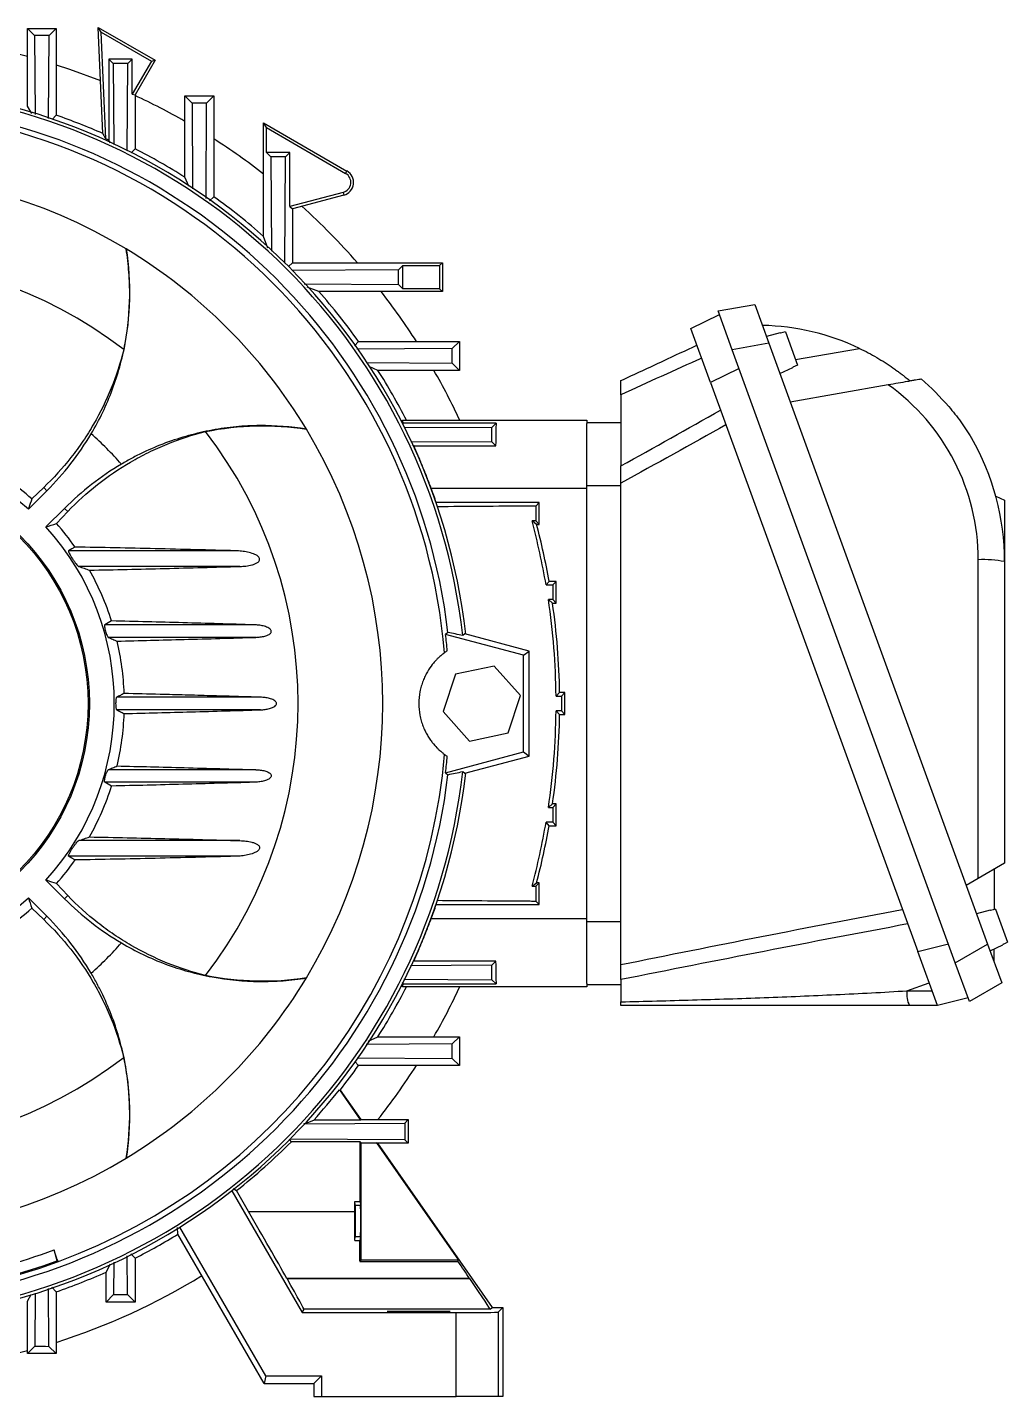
# Model space of a CAD drawing. Extents: x 49 to 1991, y 37 to 1201.
# Drawn here: x 791.4 to 978.1, y 460.3 to 721.1 of the extents above; entities that cross this region are included whole.
import ezdxf

# ---------------------------------------------------------------- set-up
doc = ezdxf.new("R2010")
doc.units = 0
doc.layers.get('0').update_dxf_attribs({"linetype": 'CONTINUOUS'})

msp = doc.modelspace()

# ---------------------------------------------------------------- linework, layer by layer
at = {"color": 7, "linetype": 'CONTINUOUS'}
for p, q in [((791.39, 706.15), (791.39, 720.94)), ((792.75, 719.58), (791.39, 720.94)), ((791.39, 720.94), (796.89, 720.94)), ((795.53, 719.59), (796.89, 720.94)), ((796.89, 720.94), (796.89, 704.39)), ((805.45, 720.19), (804.89, 721.12)), ((804.89, 721.12), (815.71, 714.87)), ((805.77, 700.9), (804.89, 721.12)), ((805.45, 720.19), (815, 714.68)), ((806.34, 699.88), (805.45, 720.19)), ((792.75, 719.58), (792.86, 704.55)), ((795.42, 703.77), (795.53, 719.59)), ((806.91, 715.1), (806.91, 699.62)), ((807.75, 714.26), (806.91, 715.1)), ((811.36, 715.1), (806.91, 715.1)), ((810.53, 714.27), (811.36, 715.1)), ((811.36, 708.39), (811.36, 715.1)), ((815, 714.68), (811.36, 708.39)), ((815.71, 714.87), (811.89, 708.25)), ((815, 714.68), (815.71, 714.87)), ((807.75, 714.26), (807.86, 698.8)), ((810.42, 697.65), (810.53, 714.27)), ((811.36, 708.39), (811.89, 708.25)), ((811.89, 708.25), (811.89, 697.99)), ((821.39, 692.57), (821.39, 708.08)), ((822.76, 706.71), (821.39, 708.08)), ((821.39, 708.08), (826.89, 708.08)), ((822.76, 706.71), (822.86, 690.39)), ((825.42, 688.56), (825.53, 706.72)), ((825.53, 706.72), (826.89, 708.08)), ((826.89, 708.08), (826.89, 688.87)), ((792.22, 704.74), (791.39, 706.15)), ((796.89, 704.39), (796.11, 703.56)), ((836.39, 681.32), (836.39, 702.94)), ((836.91, 702.03), (836.39, 702.94)), ((836.39, 702.94), (852.26, 693.77)), ((836.91, 697.31), (836.91, 702.03)), ((836.91, 702.03), (852, 693.32)), ((806.34, 699.88), (805.77, 700.9)), ((807.18, 699.09), (806.91, 699.62)), ((811.89, 697.99), (811.14, 697.25)), ((837.76, 696.46), (836.91, 697.31)), ((841.36, 697.31), (836.91, 697.31)), ((837.76, 696.46), (837.86, 678.51)), ((840.42, 676.22), (840.53, 696.48)), ((840.53, 696.48), (841.36, 697.31)), ((841.36, 686.98), (841.36, 697.31)), ((852, 693.32), (852.26, 693.77)), ((822.13, 690.91), (821.39, 692.57)), ((826.89, 688.87), (826.05, 688.1)), ((851.52, 689.7), (841.36, 686.98)), ((851.66, 689.19), (841.89, 686.58)), ((851.52, 689.7), (851.66, 689.19)), ((841.36, 686.98), (841.89, 686.58)), ((841.89, 686.58), (841.89, 676.3)), ((837.21, 679.1), (836.39, 681.32)), ((841.15, 675.56), (841.89, 676.3)), ((841.89, 676.3), (870.42, 676.3)), ((862.07, 674.94), (862.87, 675.75)), ((862.87, 675.75), (869.87, 675.75)), ((862.87, 671.35), (862.87, 675.75)), ((869.87, 675.75), (870.42, 676.3)), ((869.87, 675.75), (869.87, 671.35)), ((870.42, 676.3), (870.42, 670.8)), ((862.07, 674.94), (841.81, 674.83)), ((844.1, 672.27), (862.05, 672.17)), ((846.91, 670.8), (844.69, 671.62)), ((870.42, 670.8), (846.91, 670.8)), ((862.05, 672.17), (862.87, 671.35)), ((869.87, 671.35), (862.87, 671.35)), ((869.87, 671.35), (870.42, 670.8)), ((922.93, 667.13), (929.93, 668.37)), ((929.93, 668.37), (932.62, 660.96)), ((917.76, 663.78), (923.19, 666.43)), ((925.62, 659.73), (922.93, 667.13)), ((921.5, 653.5), (917.76, 663.78)), ((934.78, 662.94), (932.16, 662.24)), ((934.78, 662.94), (934.8, 662.89)), ((935.77, 663.15), (938.07, 656.82)), ((853.69, 660.46), (854.46, 661.3)), ((872.32, 659.94), (854.15, 659.82)), ((854.46, 661.3), (873.67, 661.3)), ((872.32, 659.94), (873.67, 661.3)), ((873.67, 661.3), (873.67, 655.8)), ((932.62, 660.96), (925.62, 659.73)), ((932.62, 660.96), (974.27, 546.53)), ((937.69, 657.85), (949.86, 659.99)), ((855.98, 657.27), (872.31, 657.16)), ((872.31, 657.16), (873.67, 655.8)), ((968.12, 542.98), (925.62, 659.73)), ((858.16, 655.8), (856.5, 656.54)), ((873.67, 655.8), (858.16, 655.8)), ((926.93, 656.15), (921.5, 653.5)), ((934.72, 655.19), (937.18, 656.34)), ((937.16, 656.4), (937.18, 656.34)), ((921.5, 653.5), (960.96, 545.1)), ((936.69, 649.79), (955.33, 653.08)), ((904.44, 651.17), (904.44, 637.61)), ((862.83, 646.3), (897.94, 646.3)), ((862.84, 645.55), (863.03, 645.74)), ((880.66, 645.74), (863.03, 645.74)), ((879.86, 644.94), (863.24, 644.83)), ((879.86, 644.94), (880.66, 645.74)), ((897.94, 646.3), (897.94, 645.69)), ((897.94, 645.85), (904.44, 645.85)), ((897.94, 633.85), (897.94, 645.69)), ((864.39, 642.27), (879.85, 642.16)), ((864.99, 641.43), (864.68, 641.59)), ((879.85, 642.16), (880.58, 641.43)), ((864.99, 641.43), (880.58, 641.43)), ((897.94, 633.85), (904.44, 633.85)), ((897.94, 550.85), (897.94, 633.85)), ((904.44, 542.63), (904.44, 634.32)), ((791.58, 629.34), (795.11, 632.87)), ((794.49, 633.49), (792.23, 631.33)), ((795.11, 632.87), (794.49, 633.49)), ((897.94, 633.3), (868.31, 633.3)), ((975.82, 631.86), (977.51, 631.07)), ((798.46, 629.52), (794.93, 625.99)), ((796.92, 626.63), (799.08, 628.9)), ((798.46, 629.52), (799.08, 628.9)), ((888.88, 630.62), (869.26, 630.62)), ((888.21, 629.96), (888.88, 630.62)), ((888.88, 626.47), (888.88, 630.62)), ((977.51, 631.07), (977.51, 619.37)), ((888.21, 627.14), (887.5, 627.14)), ((888.37, 626.47), (887.5, 627.14)), ((888.21, 627.14), (888.88, 626.47)), ((888.37, 626.47), (888.88, 626.47)), ((831, 621.44), (799.23, 621.44)), ((831.87, 618.45), (801.17, 618.45)), ((972.49, 559.02), (972.49, 619.72)), ((977.51, 619.37), (977.51, 561.92)), ((890.17, 614.95), (890.74, 615.62)), ((892.11, 615.62), (890.74, 615.62)), ((891.44, 614.96), (892.11, 615.62)), ((892.11, 611.47), (892.11, 615.62)), ((890.17, 614.95), (891.44, 614.96)), ((891.44, 612.14), (890.62, 612.14)), ((891.4, 611.47), (890.62, 612.14)), ((891.4, 611.47), (892.11, 611.47)), ((891.44, 612.14), (892.11, 611.47)), ((834.57, 607.34), (806.12, 607.34)), ((871.49, 605.9), (871.05, 605.52)), ((885.89, 601.54), (871.05, 605.52)), ((874.69, 605.63), (874.3, 605.3)), ((886.94, 602.35), (874.69, 605.63)), ((834.89, 604.95), (806.8, 604.95)), ((885.89, 601.54), (886.94, 602.35)), ((885.89, 583.15), (885.89, 601.54)), ((886.94, 582.35), (886.94, 602.35)), ((872.92, 597.93), (870.59, 590.8)), ((880.27, 599.48), (872.92, 597.93)), ((885.28, 593.9), (880.27, 599.48)), ((835.78, 593.54), (808.38, 593.54)), ((882.95, 586.76), (885.28, 593.9)), ((892.08, 593.75), (892.75, 594.42)), ((892.08, 593.75), (893.1, 593.76)), ((893.76, 594.42), (892.75, 594.42)), ((893.1, 593.76), (893.76, 594.42)), ((893.76, 590.27), (893.76, 594.42)), ((835.78, 591.15), (808.38, 591.15)), ((870.59, 590.8), (875.61, 585.21)), ((893.1, 590.94), (892.08, 590.94)), ((892.75, 590.27), (892.08, 590.94)), ((892.75, 590.27), (893.76, 590.27)), ((893.1, 590.94), (893.76, 590.27)), ((875.61, 585.21), (882.95, 586.76)), ((871.05, 579.17), (885.89, 583.15)), ((874.69, 579.06), (886.94, 582.35)), ((885.89, 583.15), (886.94, 582.35)), ((834.89, 579.74), (806.8, 579.74)), ((871.05, 579.17), (871.49, 578.79)), ((874.3, 579.39), (874.69, 579.06)), ((834.57, 577.35), (806.12, 577.35)), ((890.62, 572.55), (891.4, 573.22)), ((890.62, 572.55), (891.44, 572.56)), ((892.11, 573.22), (891.4, 573.22)), ((891.44, 572.56), (892.11, 573.22)), ((892.11, 569.07), (892.11, 573.22)), ((891.44, 569.73), (890.17, 569.74)), ((890.74, 569.07), (890.17, 569.74)), ((890.74, 569.07), (892.11, 569.07)), ((891.44, 569.73), (892.11, 569.07)), ((831.87, 566.24), (801.17, 566.24)), ((831, 563.25), (799.23, 563.25)), ((977.51, 561.92), (972.49, 559.02)), ((975.51, 560.76), (975.51, 553.16)), ((794.93, 558.71), (798.46, 555.17)), ((887.5, 557.55), (888.37, 558.22)), ((888.21, 557.55), (888.88, 558.22)), ((888.88, 558.22), (888.37, 558.22)), ((888.88, 554.07), (888.88, 558.22)), ((972.49, 559.02), (970.21, 557.7)), ((799.08, 555.79), (796.92, 558.06)), ((798.46, 555.17), (799.08, 555.79)), ((887.5, 557.55), (888.21, 557.55)), ((795.11, 551.82), (791.58, 555.36)), ((792.23, 553.36), (794.49, 551.2)), ((869.26, 554.07), (888.88, 554.07)), ((888.21, 554.73), (888.88, 554.07)), ((974.79, 553), (972.17, 552.3)), ((974.79, 553), (974.81, 552.94)), ((975.78, 553.2), (978.08, 546.88)), ((795.11, 551.82), (794.49, 551.2)), ((868.31, 551.4), (897.94, 551.4)), ((897.94, 550.85), (904.44, 550.85)), ((897.94, 539), (897.94, 550.85)), ((960.96, 545.1), (966.81, 546.56)), ((964.7, 534.82), (960.96, 545.1)), ((968.12, 542.98), (974.27, 546.53)), ((974.27, 546.53), (976.97, 539.13)), ((974.74, 545.25), (977.2, 546.4)), ((975.51, 543.14), (975.51, 545.61)), ((977.17, 546.45), (977.2, 546.4)), ((879.85, 542.53), (864.38, 542.42)), ((880.58, 543.26), (864.99, 543.26)), ((879.85, 542.53), (880.58, 543.26)), ((970.81, 535.57), (968.12, 542.98)), ((863.08, 539.87), (879.86, 539.75)), ((863.03, 538.95), (862.76, 539.23)), ((897.94, 538.4), (862.83, 538.4)), ((863.03, 538.95), (880.66, 538.95)), ((879.86, 539.75), (880.66, 538.95)), ((897.94, 539), (897.94, 538.4)), ((897.94, 538.85), (904.44, 538.85)), ((904.44, 539.77), (904.44, 535.53)), ((958.91, 537.64), (963.12, 539.17)), ((958.91, 537.64), (963.67, 537.64)), ((976.97, 539.13), (970.81, 535.57)), ((959.4, 534.82), (904.44, 534.82)), ((964.7, 534.82), (959.4, 534.82)), ((970.56, 536.28), (964.7, 534.82)), ((872.31, 527.53), (855.89, 527.42)), ((856.31, 528.07), (858.16, 528.9)), ((858.16, 528.9), (873.67, 528.9)), ((872.31, 527.53), (873.67, 528.9)), ((873.67, 528.9), (873.67, 523.4)), ((854.22, 524.87), (872.32, 524.75)), ((872.32, 524.75), (873.67, 523.4)), ((854.46, 523.4), (853.76, 524.16)), ((873.67, 523.4), (854.46, 523.4)), ((850.81, 518.77), (850.96, 518.74)), ((850.81, 518.77), (854.85, 512.99)), ((850.96, 518.74), (854.91, 513.1)), ((844.21, 512.3), (863.27, 512.44)), ((854.85, 512.99), (845.92, 512.99)), ((854.85, 512.99), (854.91, 513.1)), ((854.91, 513.1), (863.93, 513.1)), ((863.27, 512.44), (863.93, 513.1)), ((863.27, 512.44), (863.27, 509.25)), ((863.93, 513.1), (863.93, 508.6)), ((863.27, 509.25), (841.43, 509.41)), ((854.74, 508.9), (841.68, 508.9)), ((854.74, 508.9), (854.94, 508.7)), ((854.74, 497.51), (854.74, 508.9)), ((854.94, 508.7), (857.86, 508.7)), ((854.94, 486.35), (854.94, 508.7)), ((858.06, 508.6), (857.86, 508.7)), ((857.86, 508.7), (873.51, 486.35)), ((863.93, 508.6), (858.06, 508.6)), ((858.06, 508.6), (879.94, 477.35)), ((863.27, 509.25), (863.93, 508.6)), ((830.33, 499.56), (843.72, 476.36)), ((830.58, 499.98), (831.22, 499.58)), ((833.52, 495.6), (831.22, 499.58)), ((833.52, 495.6), (853.74, 495.6)), ((853.74, 495.6), (853.74, 497.51)), ((853.84, 496.84), (853.74, 497.51)), ((853.74, 497.51), (854.74, 497.51)), ((853.84, 496.84), (854.84, 496.84)), ((854.74, 497.51), (854.84, 496.84)), ((820.07, 491.3), (819.98, 492.55)), ((836.49, 462.85), (820.07, 491.3)), ((836.78, 464.32), (820.43, 492.63)), ((853.73, 490.1), (853.84, 490.86)), ((853.84, 490.86), (854.84, 490.86)), ((854.84, 490.86), (854.73, 490.1)), ((797.03, 486.2), (796.48, 488.28)), ((853.73, 490.1), (854.73, 490.1)), ((797.03, 486.2), (797.28, 486.07)), ((806.39, 484.07), (807.21, 485.65)), ((807.86, 485.97), (807.82, 479.78)), ((810.47, 479.77), (810.42, 487.19)), ((811.08, 487.51), (811.89, 486.7)), ((811.89, 486.7), (811.89, 478.35)), ((854.71, 486.11), (854.94, 486.35)), ((854.71, 486.11), (873.39, 486.11)), ((873.51, 486.35), (854.94, 486.35)), ((873.39, 486.11), (873.51, 486.35)), ((806.39, 478.35), (806.39, 484.07)), ((840.84, 482.83), (840.81, 482.87)), ((875.62, 482.87), (840.81, 482.87)), ((840.84, 482.83), (875.64, 482.83)), ((875.62, 482.87), (875.64, 482.83)), ((792.86, 480.07), (792.79, 469.93)), ((795.5, 469.92), (795.42, 480.96)), ((796.06, 481.19), (796.89, 480.3)), ((796.89, 480.3), (796.89, 468.53)), ((791.39, 478.54), (792.14, 479.81)), ((791.39, 468.53), (791.39, 478.54)), ((807.82, 479.78), (806.39, 478.35)), ((811.89, 478.35), (806.39, 478.35)), ((810.47, 479.77), (811.89, 478.35)), ((879.52, 476.98), (879.94, 477.35)), ((879.94, 477.35), (881.94, 477.35)), ((881.03, 476.43), (881.94, 477.35)), ((881.94, 477.35), (881.94, 460.35)), ((843.72, 476.36), (844.08, 476.98)), ((843.72, 476.36), (873.03, 476.36)), ((879.52, 476.98), (844.08, 476.98)), ((873.03, 460.35), (873.03, 476.36)), ((881.03, 476.43), (881.03, 460.35)), ((792.79, 469.93), (791.39, 468.53)), ((795.5, 469.92), (796.89, 468.53)), ((796.89, 468.53), (791.39, 468.53)), ((836.78, 464.32), (836.49, 462.85)), ((836.78, 464.32), (847.41, 464.32)), ((847.41, 464.32), (845.94, 462.85)), ((847.41, 464.32), (847.41, 460.35)), ((836.49, 462.85), (845.94, 462.85)), ((845.94, 462.85), (845.94, 460.35)), ((845.94, 460.35), (847.41, 460.35)), ((847.41, 460.35), (873.03, 460.35)), ((881.03, 460.35), (873.03, 460.35)), ((881.94, 460.35), (881.03, 460.35))]:
    msp.add_line(p, q, dxfattribs=at)
at = {"color": 7, "linetype": 'CONTINUOUS', "flags": 128}
for points in [[(781.89, 717.83), (786.28, 716.91), (791.39, 715.64)], [(796.89, 714.01), (799.42, 713.17), (805.33, 710.98)], [(935.77, 663.15), (935.29, 663.02), (934.8, 662.89)], [(938.07, 656.82), (937.62, 656.61), (937.16, 656.4)], [(800.45, 622.14), (799.84, 621.79), (799.23, 621.44)], [(807.42, 608.07), (807.09, 607.88), (806.77, 607.7), (806.12, 607.34)], [(807.42, 576.63), (807.09, 576.81), (806.77, 576.99), (806.12, 577.35)], [(800.45, 562.55), (799.84, 562.9), (799.23, 563.25)], [(975.78, 553.2), (975.31, 553.07), (974.81, 552.94)], [(978.08, 546.88), (977.64, 546.67), (977.17, 546.45)], [(841.68, 508.9), (841.36, 509.25), (841.22, 509.41)], [(791.39, 469.05), (786.28, 467.78), (781.89, 466.86)]]:
    msp.add_lwpolyline(points, dxfattribs=at)
at = {"color": 7, "linetype": 'CONTINUOUS'}
for radius in [45.26, 45]:
    msp.add_circle((757.94, 592.35), radius, dxfattribs=at)
for centre, radius, start, end in [((757.94, 592.35), 117.08, 6.3514, 83.6486), ((757.94, 592.35), 117.68, 6.4559, 83.5441), ((757.94, 592.35), 127.75, 60.2199, 65.0195), ((757.94, 592.35), 113.32, 4.9002, 85.0998), ((757.94, 592.35), 114.36, 6.8084, 83.1916), ((757.94, 592.35), 118.62, 66.2188, 70.8309), ((757.94, 592.35), 117.92, 65.4616, 65.7667), ((757.94, 592.35), 127.75, 52.1142, 57.335), ((757.94, 592.35), 118.62, 57.663, 62.9472), ((851.01, 691.61), 2.5, 285, 60), ((757.94, 592.35), 101.13, 58.8855, 121.1145), ((851.01, 691.61), 1.98, 285, 60), ((757.94, 592.35), 118.62, 48.597, 54.4605), ((757.94, 592.35), 127.75, 41.0823, 47.8473), ((757.94, 592.35), 101.13, 31.1145, 58.8855), ((757.94, 592.35), 85, 52.456, 127.544), ((757.94, 592.35), 118.62, 35.5395, 41.403), ((757.94, 592.35), 127.75, 32.665, 37.8858), ((930.51, 619.37), 45, 64.5312, 88.8802), ((757.94, 592.35), 118.62, 27.0528, 32.337), ((757.94, 592.35), 127.75, 24.9805, 29.7801), ((931.49, 619.72), 41, 0, 54.4461), ((757.94, 592.35), 85, 322.456, 37.544), ((757.94, 592.35), 101.13, 328.8855, 31.1145), ((757.94, 592.35), 50, 47.7154, 132.2846), ((756.13, 671.86), 55.13, 315, 329.3006), ((757.94, 592.35), 68.68, 41.5968, 48.4032), ((930.51, 619.37), 47, 0, 30.0781), ((837.45, 590.54), 55.13, 120.6994, 135), ((757.94, 592.35), 51.92, 48.6658, 54.9775), ((757.94, 592.35), 117.72, 18.9739, 20.3561), ((757.94, 592.35), 50, 317.7154, 42.2846), ((757.94, 592.35), 51.92, 35.0225, 41.3342), ((757.94, 592.35), 134.15, 9.6999, 15.0334), ((757.94, 592.35), 134.83, 9.9411, 14.6609), ((973.6, 599.9), 19.86, 78.6582, 93.2226), ((757.94, 592.35), 51.92, 17.6242, 29.2947), ((757.94, 592.35), 134.15, 0.5992, 8.4861), ((757.94, 592.35), 134.83, 0.8822, 8.1545), ((757.94, 592.35), 113.87, 5.059, 6.6429), ((757.94, 592.35), 51.92, 2.1156, 13.2308), ((757.94, 592.35), 51.92, 346.7692, 357.8844), ((757.94, 592.35), 134.15, 351.5139, 359.4008), ((757.94, 592.35), 134.83, 351.8455, 359.1178), ((757.94, 592.35), 113.32, 290.3164, 355.0998), ((757.94, 592.35), 113.87, 353.3571, 354.941), ((757.94, 592.35), 117.08, 276.3514, 353.6486), ((757.94, 592.35), 117.68, 276.4559, 353.5441), ((757.94, 592.35), 114.36, 276.8084, 353.1916), ((757.94, 592.35), 51.92, 330.7053, 342.3758), ((757.94, 592.35), 134.15, 344.9666, 350.3001), ((757.94, 592.35), 134.83, 345.3391, 350.0589), ((757.94, 592.35), 51.92, 318.6658, 324.9775), ((757.94, 592.35), 50, 227.7154, 312.2846), ((757.94, 592.35), 51.92, 305.0225, 311.3342), ((837.45, 594.15), 55.13, 225, 239.3006), ((757.94, 592.35), 117.72, 339.6439, 341.0261), ((756.13, 512.84), 55.13, 30.6994, 45), ((757.94, 592.35), 68.68, 311.5968, 318.4032), ((757.94, 592.35), 101.13, 301.1145, 328.8855), ((757.94, 592.35), 118.62, 327.663, 332.9472), ((757.94, 592.35), 127.75, 330.2199, 335.0195), ((963.51, 536.99), 4.65, 171.8936, 207.7897), ((757.94, 592.35), 85, 232.456, 307.544), ((757.94, 592.35), 118.62, 321.6437, 324.4605), ((757.94, 592.35), 127.75, 321.6581, 327.335), ((757.94, 592.35), 118.48, 317.9509, 321.611), ((757.94, 592.35), 118.22, 308.3077, 315.0991), ((757.94, 592.35), 101.13, 238.8855, 301.1145), ((757.94, 592.35), 118.62, 297.0528, 301.5855), ((757.94, 592.35), 110.97, 279.6791, 290.3209), ((757.94, 592.35), 113.32, 279.6836, 290.3164), ((757.94, 592.35), 113.11, 279.7802, 290.2198), ((757.94, 592.35), 118.62, 289.1691, 294.1072), ((757.94, 592.35), 127.75, 287.7517, 301.4722)]:
    msp.add_arc(centre, radius, start, end, dxfattribs=at)
for centre, major_axis, ratio, start_param, end_param in [((880.71, 633.3), (0, 13), 0.013091, 0.292751, 0.89451), ((880.71, 551.4), (0, 13), 0.013091, 2.247083, 2.848841), ((833.34, 495.6), (-10.39, 18), 0.007558, 3.922627, 4.708025), ((853.51, 495.6), (0, 18), 0.013091, 4.401983, 4.712389), ((853.84, 493.85), (0, 3), 0.013091, 3.228859, 6.195919), ((854.84, 493.85), (0, 3), 0.013091, 3.228859, 6.195919), ((854.51, 495.6), (0, 18), 0.013091, 4.157265, 4.401983), ((866.5, 495.6), (-12.61, 18), 0.010723, 3.919482, 4.149756), ((832.53, 496.98), (-11.55, 20), 0.007558, 3.145956, 3.922627), ((865.51, 496.98), (-14.01, 20), 0.010723, 3.14281, 3.919482), ((873.03, 476.43), (8, 0), 0.008727, 4.712389, 6.274459)]:
    msp.add_ellipse(centre, major_axis=major_axis, ratio=ratio, start_param=start_param, end_param=end_param, dxfattribs=at)
msp.add_ellipse((865.94, 476.57), major_axis=(6, 0), ratio=0.008727, dxfattribs=at)
for points in [[(795.53, 719.59), (794.61, 719.58), (793.68, 719.58), (792.75, 719.58)], [(810.53, 714.27), (809.61, 714.26), (808.68, 714.26), (807.75, 714.26)], [(825.53, 706.72), (824.61, 706.72), (823.68, 706.72), (822.76, 706.71)], [(840.53, 696.48), (839.61, 696.47), (838.68, 696.47), (837.76, 696.46)], [(862.05, 672.17), (862.06, 673.09), (862.06, 674.02), (862.07, 674.94)], [(872.31, 657.16), (872.31, 658.09), (872.31, 659.02), (872.32, 659.94)], [(919.82, 658.13), (914.69, 655.82), (909.56, 653.5), (904.44, 651.17)], [(904.44, 637.61), (910.78, 641.13), (917.1, 644.67), (923.42, 648.24)], [(863.03, 645.74), (862.87, 646.11), (862.8, 646.3), (862.83, 646.3)], [(879.85, 642.16), (879.85, 643.09), (879.85, 644.01), (879.86, 644.94)], [(924.44, 645.45), (917.78, 641.71), (911.12, 638), (904.44, 634.32)], [(888.21, 629.96), (888.21, 629.02), (888.21, 628.08), (888.21, 627.14)], [(794.93, 625.99), (795.59, 626.2), (796.26, 626.42), (796.92, 626.63)], [(891.44, 614.96), (891.44, 614.02), (891.44, 613.08), (891.44, 612.14)], [(874.3, 605.3), (873.36, 605.5), (872.43, 605.7), (871.49, 605.9)], [(871.37, 602.39), (871.19, 602.27), (871.02, 602.15), (870.85, 602.03)], [(893.1, 593.76), (893.1, 592.82), (893.1, 591.88), (893.1, 590.94)], [(870.85, 582.67), (871.02, 582.54), (871.19, 582.42), (871.37, 582.31)], [(871.49, 578.79), (872.43, 578.99), (873.36, 579.19), (874.3, 579.39)], [(891.44, 572.56), (891.44, 571.61), (891.44, 570.67), (891.44, 569.73)], [(888.21, 557.55), (888.21, 556.61), (888.21, 555.67), (888.21, 554.73)], [(791.58, 555.36), (791.8, 554.69), (792.01, 554.03), (792.23, 553.36)], [(879.86, 539.75), (879.85, 540.68), (879.85, 541.6), (879.85, 542.53)], [(862.83, 538.4), (862.8, 538.4), (862.87, 538.58), (863.03, 538.95)], [(872.32, 524.75), (872.31, 525.68), (872.31, 526.6), (872.31, 527.53)], [(844.04, 512.3), (844.67, 512.53), (845.3, 512.76), (845.92, 512.99)], [(807.82, 479.78), (808.7, 479.77), (809.58, 479.77), (810.47, 479.77)], [(792.79, 469.93), (793.69, 469.93), (794.59, 469.93), (795.5, 469.92)]]:
    msp.add_open_spline(points, degree=3, dxfattribs=at)
for points, knots in [([(803.54, 643.71), (805.14, 646.41), (806.47, 649.2), (808.09, 653.54), (808.57, 655), (809.18, 657.24), (809.37, 657.99), (809.72, 659.49), (809.87, 660.24), (810.56, 663.99), (810.84, 666.99), (810.88, 670.75), (810.87, 671.5), (810.82, 673), (810.78, 673.75), (810.61, 675.99), (810.44, 677.46), (810.2, 678.93)], [0, 0, 0, 0, 0.25, 0.25, 0.375, 0.375, 0.4375, 0.4375, 0.5, 0.5, 0.75, 0.75, 0.8125, 0.8125, 0.875, 0.875, 1, 1, 1, 1]), ([(810.2, 678.93), (810.69, 675.73), (810.9, 672.53), (810.74, 666.13), (810.39, 662.93), (809.73, 659.74)], [0, 0, 0, 0, 0.5, 0.5, 1, 1, 1, 1]), ([(904.44, 653.85), (907.13, 655.11), (909.83, 656.36), (912.52, 657.62), (914.66, 658.61), (916.79, 659.61), (918.92, 660.6)], [0, 0, 0, 0, 0.00904084, 0.00904084, 0.00904084, 0.01619402, 0.01619402, 0.01619402, 0.01619402]), ([(949.86, 659.99), (950.99, 659.45), (952.09, 658.87), (953.7, 657.94), (954.23, 657.61), (955.27, 656.95), (955.76, 656.61), (956.47, 656.12), (956.7, 655.96), (957.14, 655.64), (957.35, 655.48), (957.74, 655.19), (957.93, 655.05), (958.28, 654.78), (958.44, 654.65), (958.87, 654.3), (959.09, 654.12), (959.32, 653.93), (959.38, 653.89), (959.45, 653.82), (959.47, 653.81), (959.47, 653.81)], [0, 0, 0, 0, 0.25, 0.25, 0.375, 0.375, 0.5, 0.5, 0.5625, 0.5625, 0.625, 0.625, 0.6875, 0.6875, 0.75, 0.75, 0.875, 0.875, 0.9375, 0.9375, 1, 1, 1, 1]), ([(809.73, 659.74), (809.11, 657.22), (808.31, 654.78), (806.4, 650.06), (805.28, 647.78), (803.36, 644.47), (802.69, 643.39), (801.25, 641.26), (800.48, 640.22), (798.09, 637.18), (796.36, 635.27), (794.49, 633.49)], [0, 0, 0, 0, 0.25, 0.25, 0.5, 0.5, 0.625, 0.625, 0.75, 0.75, 1, 1, 1, 1]), ([(904.44, 651.17), (904.44, 651.52), (904.44, 651.86), (904.44, 652.51), (904.44, 652.8), (904.44, 653.31), (904.44, 653.51), (904.44, 653.71), (904.44, 653.76), (904.44, 653.83), (904.44, 653.85), (904.44, 653.85)], [0, 0, 0, 0, 0.25, 0.25, 0.5, 0.5, 0.75, 0.75, 0.875, 0.875, 1, 1, 1, 1]), ([(955.33, 653.08), (955.99, 653.19), (956.63, 653.31), (957.87, 653.53), (958.47, 653.63), (959.31, 653.78), (959.58, 653.83), (960.08, 653.92), (960.33, 653.96), (960.77, 654.04), (960.97, 654.07), (961.33, 654.14), (961.49, 654.16), (961.62, 654.19)], [0, 0, 0, 0, 0.25, 0.25, 0.5, 0.5, 0.625, 0.625, 0.75, 0.75, 0.875, 0.875, 1, 1, 1, 1]), ([(961.62, 654.19), (963.51, 652.53), (965.26, 650.77), (967.68, 647.96), (968.45, 647), (969.53, 645.51), (969.88, 645), (970.55, 643.97), (970.87, 643.45), (971.18, 642.92)], [0, 0, 0, 0, 0.5, 0.5, 0.75, 0.75, 0.875, 0.875, 1, 1, 1, 1]), ([(799.08, 628.9), (800.86, 630.76), (802.75, 632.48), (806.74, 635.63), (808.85, 637.06), (811.61, 638.67), (812.17, 638.99), (813.31, 639.6), (813.88, 639.89), (815.62, 640.74), (816.8, 641.27), (820.37, 642.72), (822.82, 643.52), (825.33, 644.14)], [0, 0, 0, 0, 0.25, 0.25, 0.5, 0.5, 0.5625, 0.5625, 0.625, 0.625, 0.75, 0.75, 1, 1, 1, 1]), ([(844.52, 644.61), (841.58, 645.08), (838.62, 645.31), (834.14, 645.27), (832.63, 645.19), (830.37, 644.98), (829.61, 644.89), (828.1, 644.68), (827.34, 644.55), (823.56, 643.86), (820.61, 643.05), (816.28, 641.43), (814.85, 640.83), (812.74, 639.82), (812.04, 639.47), (810.65, 638.73), (809.97, 638.34), (809.3, 637.94)], [0, 0, 0, 0, 0.25, 0.25, 0.375, 0.375, 0.4375, 0.4375, 0.5, 0.5, 0.75, 0.75, 0.875, 0.875, 0.9375, 0.9375, 1, 1, 1, 1]), ([(825.33, 644.14), (828.53, 644.79), (831.72, 645.15), (838.12, 645.3), (841.32, 645.1), (844.52, 644.61)], [0, 0, 0, 0, 0.5, 0.5, 1, 1, 1, 1]), ([(868.31, 633.3), (868.03, 634.04), (867.76, 634.77), (867.2, 636.2), (866.91, 636.9), (866.49, 637.94), (866.35, 638.28), (866.07, 638.95), (865.93, 639.28), (865.52, 640.24), (865.25, 640.85), (864.99, 641.43)], [0, 0, 0, 0, 0.25, 0.25, 0.5, 0.5, 0.625, 0.625, 0.75, 0.75, 1, 1, 1, 1]), ([(904.44, 634.32), (904.44, 634.68), (904.44, 635.03), (904.44, 635.55), (904.44, 635.72), (904.44, 636.05), (904.44, 636.2), (904.44, 636.5), (904.44, 636.65), (904.44, 636.91), (904.44, 637.03), (904.44, 637.25), (904.44, 637.34), (904.44, 637.5), (904.44, 637.56), (904.44, 637.61)], [0, 0, 0, 0, 0.25, 0.25, 0.375, 0.375, 0.5, 0.5, 0.625, 0.625, 0.75, 0.75, 0.875, 0.875, 1, 1, 1, 1]), ([(792.23, 631.33), (792.04, 630.76), (791.86, 630.19), (791.67, 629.61), (791.64, 629.52), (791.61, 629.43), (791.58, 629.34)], [0.0000002, 0.0000002, 0.0000002, 0.0000002, 0.00953748, 0.00953748, 0.00953748, 0.01106502, 0.01106502, 0.01106502, 0.01106502]), ([(888.21, 629.96), (888.05, 629.96), (887.49, 629.96), (881.22, 629.91), (875.09, 629.87), (869.37, 629.82)], [0, 0, 0, 0, 0.026298, 0.089209, 1, 1, 1, 1]), ([(799.23, 621.44), (799.21, 621.43), (799.2, 621.41), (799.2, 621.35), (799.21, 621.31), (799.24, 621.22), (799.26, 621.16), (799.32, 621.03), (799.35, 620.96), (799.54, 620.59), (799.76, 620.23), (800.1, 619.71), (800.22, 619.54), (800.45, 619.23), (800.56, 619.08), (800.77, 618.81), (800.87, 618.7), (801, 618.57), (801.04, 618.53), (801.11, 618.48), (801.15, 618.46), (801.17, 618.45)], [0, 0, 0, 0, 0.0625, 0.0625, 0.125, 0.125, 0.1875, 0.1875, 0.25, 0.25, 0.5, 0.5, 0.625, 0.625, 0.75, 0.75, 0.875, 0.875, 0.9375, 0.9375, 1, 1, 1, 1]), ([(831, 621.44), (825.93, 621.58), (820.84, 621.71), (810.66, 621.95), (805.57, 622.05), (800.45, 622.14)], [0, 0, 0, 0, 0.5, 0.5, 1, 1, 1, 1]), ([(831.87, 618.45), (832.26, 618.46), (832.64, 618.49), (833.4, 618.59), (833.78, 618.65), (834.34, 618.8), (834.52, 618.86), (834.88, 619.01), (835.06, 619.09), (835.3, 619.26), (835.37, 619.32), (835.51, 619.47), (835.57, 619.55), (835.63, 619.74), (835.63, 619.85), (835.58, 620.05), (835.53, 620.14), (835.4, 620.29), (835.33, 620.36), (835.17, 620.49), (835.09, 620.54), (834.83, 620.69), (834.65, 620.77), (834.1, 620.99), (833.72, 621.09), (832.95, 621.26), (832.56, 621.32), (831.79, 621.4), (831.4, 621.43), (831, 621.44)], [0, 0, 0, 0, 0.125, 0.125, 0.25, 0.25, 0.3125, 0.3125, 0.375, 0.375, 0.40625, 0.40625, 0.4375, 0.4375, 0.46875, 0.46875, 0.5, 0.5, 0.53125, 0.53125, 0.5625, 0.5625, 0.625, 0.625, 0.75, 0.75, 0.875, 0.875, 1, 1, 1, 1]), ([(801.17, 618.45), (801.52, 618.34), (801.86, 618.22), (802.2, 618.1), (802.54, 617.98), (802.88, 617.87), (803.21, 617.75)], [0, 0, 0, 0, 0.004148633, 0.004148633, 0.004148633, 0.008297319, 0.008297319, 0.008297319, 0.008297319]), ([(803.21, 617.75), (808, 617.84), (812.78, 617.95), (822.34, 618.19), (827.11, 618.32), (831.87, 618.45)], [0, 0, 0, 0, 0.5, 0.5, 1, 1, 1, 1]), ([(834.57, 607.34), (830.05, 607.48), (825.53, 607.61), (816.48, 607.85), (811.95, 607.96), (807.42, 608.07)], [0, 0, 0, 0, 0.5, 0.5, 1, 1, 1, 1]), ([(806.12, 607.34), (806.09, 607.33), (806.08, 607.29), (806.07, 607.15), (806.08, 607.05), (806.11, 606.83), (806.13, 606.69), (806.2, 606.41), (806.24, 606.27), (806.32, 605.97), (806.37, 605.83), (806.46, 605.56), (806.51, 605.44), (806.65, 605.12), (806.73, 604.98), (806.8, 604.95)], [0, 0, 0, 0, 0.125, 0.125, 0.25, 0.25, 0.375, 0.375, 0.5, 0.5, 0.625, 0.625, 0.75, 0.75, 1, 1, 1, 1]), ([(834.89, 604.95), (835.18, 604.96), (835.47, 604.98), (836.04, 605.06), (836.33, 605.11), (836.74, 605.22), (836.88, 605.27), (837.15, 605.37), (837.29, 605.43), (837.48, 605.55), (837.54, 605.59), (837.65, 605.69), (837.7, 605.74), (837.79, 605.86), (837.82, 605.93), (837.85, 606.08), (837.85, 606.16), (837.8, 606.31), (837.76, 606.38), (837.66, 606.49), (837.6, 606.55), (837.43, 606.69), (837.29, 606.76), (836.89, 606.96), (836.61, 607.05), (836.04, 607.19), (835.74, 607.24), (835.16, 607.31), (834.86, 607.33), (834.57, 607.34)], [0, 0, 0, 0, 0.125, 0.125, 0.25, 0.25, 0.3125, 0.3125, 0.375, 0.375, 0.40625, 0.40625, 0.4375, 0.4375, 0.46875, 0.46875, 0.5, 0.5, 0.53125, 0.53125, 0.5625, 0.5625, 0.625, 0.625, 0.75, 0.75, 0.875, 0.875, 1, 1, 1, 1]), ([(806.8, 604.95), (807.08, 604.83), (807.36, 604.71), (807.64, 604.59), (807.78, 604.53), (807.92, 604.47), (808.06, 604.41), (808.2, 604.35), (808.34, 604.29), (808.48, 604.23)], [0, 0, 0, 0, 0.004234963, 0.004234963, 0.004234963, 0.006352448, 0.006352448, 0.006352448, 0.008469934, 0.008469934, 0.008469934, 0.008469934]), ([(808.48, 604.23), (810.6, 604.28), (812.73, 604.33), (814.86, 604.39), (816.99, 604.44), (819.11, 604.5), (821.24, 604.56), (823.52, 604.62), (825.79, 604.68), (828.07, 604.75), (830.34, 604.81), (832.62, 604.88), (834.89, 604.95)], [0, 0, 0, 0, 0.00660195, 0.00660195, 0.00660195, 0.01320391, 0.01320391, 0.01320391, 0.02026936, 0.02026936, 0.02026936, 0.02733484, 0.02733484, 0.02733484, 0.02733484]), ([(870.85, 602.03), (870.81, 602), (870.73, 601.94), (870.48, 601.75), (870.32, 601.62), (870.01, 601.35), (869.89, 601.25), (869.66, 601.03), (869.53, 600.91), (869.26, 600.64), (869.12, 600.49), (868.82, 600.16), (868.67, 599.97), (868.2, 599.38), (867.89, 598.93), (867.43, 598.15), (867.28, 597.87), (867, 597.28), (866.86, 596.98), (866.62, 596.34), (866.51, 596.01), (866.31, 595.32), (866.22, 594.96), (866.01, 593.88), (865.94, 593.13), (865.94, 591.61), (866.01, 590.86), (866.21, 589.77), (866.3, 589.41), (866.49, 588.72), (866.6, 588.39), (866.85, 587.75), (866.98, 587.44), (867.27, 586.85), (867.42, 586.57), (867.72, 586.05), (867.88, 585.8), (868.19, 585.34), (868.35, 585.13), (868.82, 584.53), (869.11, 584.21), (869.52, 583.79), (869.65, 583.67), (869.89, 583.44), (870, 583.34), (870.31, 583.08), (870.47, 582.95), (870.73, 582.75), (870.81, 582.69), (870.85, 582.67)], [0, 0, 0, 0, 0.0625, 0.0625, 0.125, 0.125, 0.15625, 0.15625, 0.1875, 0.1875, 0.21875, 0.21875, 0.25, 0.25, 0.3125, 0.3125, 0.34375, 0.34375, 0.375, 0.375, 0.40625, 0.40625, 0.4375, 0.4375, 0.5, 0.5, 0.5625, 0.5625, 0.59375, 0.59375, 0.625, 0.625, 0.65625, 0.65625, 0.6875, 0.6875, 0.71875, 0.71875, 0.75, 0.75, 0.8125, 0.8125, 0.84375, 0.84375, 0.875, 0.875, 0.9375, 0.9375, 1, 1, 1, 1]), ([(808.38, 593.54), (808.36, 593.53), (808.33, 593.49), (808.29, 593.36), (808.27, 593.27), (808.24, 593.05), (808.23, 592.92), (808.21, 592.65), (808.2, 592.5), (808.2, 592.2), (808.21, 592.05), (808.23, 591.77), (808.24, 591.64), (808.27, 591.42), (808.29, 591.33), (808.33, 591.2), (808.36, 591.16), (808.38, 591.15)], [0, 0, 0, 0, 0.125, 0.125, 0.25, 0.25, 0.375, 0.375, 0.5, 0.5, 0.625, 0.625, 0.75, 0.75, 0.875, 0.875, 1, 1, 1, 1]), ([(809.82, 594.26), (809.58, 594.14), (809.34, 594.02), (809.1, 593.9), (808.86, 593.78), (808.62, 593.66), (808.38, 593.54)], [0, 0, 0, 0, 0.004206289, 0.004206289, 0.004206289, 0.00841258, 0.00841258, 0.00841258, 0.00841258]), ([(835.78, 593.54), (834.19, 593.59), (832.6, 593.64), (831, 593.69), (829.41, 593.73), (827.82, 593.78), (826.22, 593.83), (824.63, 593.87), (823.04, 593.92), (821.44, 593.96), (819.85, 594), (818.26, 594.05), (816.66, 594.09), (814.38, 594.15), (812.1, 594.21), (809.82, 594.26)], [0, 0, 0, 0, 0.00495025, 0.00495025, 0.00495025, 0.00990049, 0.00990049, 0.00990049, 0.01485074, 0.01485074, 0.01485074, 0.01980098, 0.01980098, 0.01980098, 0.02688879, 0.02688879, 0.02688879, 0.02688879]), ([(835.78, 591.15), (836.07, 591.16), (836.36, 591.18), (836.93, 591.26), (837.21, 591.31), (837.62, 591.42), (837.76, 591.46), (838.03, 591.56), (838.17, 591.62), (838.43, 591.76), (838.55, 591.84), (838.71, 592), (838.76, 592.06), (838.83, 592.19), (838.85, 592.26), (838.85, 592.42), (838.83, 592.49), (838.76, 592.63), (838.72, 592.69), (838.56, 592.85), (838.44, 592.93), (838.06, 593.14), (837.78, 593.24), (837.22, 593.39), (836.93, 593.44), (836.36, 593.51), (836.07, 593.53), (835.78, 593.54)], [0, 0, 0, 0, 0.125, 0.125, 0.25, 0.25, 0.3125, 0.3125, 0.375, 0.375, 0.4375, 0.4375, 0.46875, 0.46875, 0.5, 0.5, 0.53125, 0.53125, 0.5625, 0.5625, 0.625, 0.625, 0.75, 0.75, 0.875, 0.875, 1, 1, 1, 1]), ([(808.38, 591.15), (808.62, 591.03), (808.86, 590.91), (809.1, 590.79), (809.34, 590.67), (809.58, 590.55), (809.82, 590.43)], [0, 0, 0, 0, 0.004206289, 0.004206289, 0.004206289, 0.00841258, 0.00841258, 0.00841258, 0.00841258]), ([(809.82, 590.43), (811.94, 590.48), (814.07, 590.54), (816.19, 590.59), (818.32, 590.65), (820.44, 590.7), (822.57, 590.76), (824.77, 590.82), (826.97, 590.89), (829.18, 590.95), (831.38, 591.02), (833.58, 591.08), (835.78, 591.15)], [0, 0, 0, 0, 0.00660195, 0.00660195, 0.00660195, 0.0132039, 0.0132039, 0.0132039, 0.02004634, 0.02004634, 0.02004634, 0.02688879, 0.02688879, 0.02688879, 0.02688879]), ([(806.12, 577.35), (806.09, 577.36), (806.08, 577.41), (806.07, 577.54), (806.08, 577.64), (806.11, 577.87), (806.13, 578), (806.2, 578.28), (806.24, 578.43), (806.32, 578.72), (806.37, 578.87), (806.46, 579.13), (806.51, 579.26), (806.65, 579.58), (806.73, 579.72), (806.8, 579.74)], [0, 0, 0, 0, 0.125, 0.125, 0.25, 0.25, 0.375, 0.375, 0.5, 0.5, 0.625, 0.625, 0.75, 0.75, 1, 1, 1, 1]), ([(806.8, 579.74), (807.08, 579.86), (807.36, 579.98), (807.64, 580.1), (807.78, 580.16), (807.92, 580.22), (808.06, 580.28), (808.2, 580.34), (808.34, 580.4), (808.48, 580.46)], [0, 0, 0, 0, 0.004234963, 0.004234963, 0.004234963, 0.006352448, 0.006352448, 0.006352448, 0.008469934, 0.008469934, 0.008469934, 0.008469934]), ([(808.48, 580.46), (810.6, 580.41), (812.73, 580.36), (814.86, 580.31), (816.99, 580.25), (819.11, 580.2), (821.24, 580.14), (823.52, 580.08), (825.79, 580.01), (828.07, 579.95), (830.34, 579.88), (832.62, 579.81), (834.89, 579.74)], [0, 0, 0, 0, 0.00660195, 0.00660195, 0.00660195, 0.01320391, 0.01320391, 0.01320391, 0.02026936, 0.02026936, 0.02026936, 0.02733484, 0.02733484, 0.02733484, 0.02733484]), ([(834.89, 579.74), (835.18, 579.73), (835.47, 579.71), (836.04, 579.64), (836.33, 579.59), (836.74, 579.47), (836.88, 579.43), (837.15, 579.32), (837.29, 579.26), (837.48, 579.14), (837.54, 579.1), (837.65, 579.01), (837.7, 578.95), (837.79, 578.83), (837.82, 578.76), (837.85, 578.61), (837.85, 578.53), (837.8, 578.38), (837.76, 578.32), (837.66, 578.2), (837.6, 578.15), (837.43, 578.01), (837.29, 577.93), (836.89, 577.74), (836.61, 577.65), (836.04, 577.51), (835.74, 577.45), (835.16, 577.38), (834.86, 577.36), (834.57, 577.35)], [0, 0, 0, 0, 0.125, 0.125, 0.25, 0.25, 0.3125, 0.3125, 0.375, 0.375, 0.40625, 0.40625, 0.4375, 0.4375, 0.46875, 0.46875, 0.5, 0.5, 0.53125, 0.53125, 0.5625, 0.5625, 0.625, 0.625, 0.75, 0.75, 0.875, 0.875, 1, 1, 1, 1]), ([(834.57, 577.35), (830.05, 577.21), (825.53, 577.09), (816.48, 576.84), (811.95, 576.73), (807.42, 576.63)], [0, 0, 0, 0, 0.5, 0.5, 1, 1, 1, 1]), ([(799.23, 563.25), (799.21, 563.26), (799.2, 563.28), (799.2, 563.34), (799.21, 563.38), (799.24, 563.48), (799.26, 563.54), (799.32, 563.66), (799.35, 563.73), (799.54, 564.11), (799.76, 564.47), (800.1, 564.98), (800.22, 565.15), (800.45, 565.47), (800.56, 565.62), (800.77, 565.88), (800.87, 565.99), (801, 566.12), (801.04, 566.16), (801.11, 566.21), (801.15, 566.23), (801.17, 566.24)], [0, 0, 0, 0, 0.0625, 0.0625, 0.125, 0.125, 0.1875, 0.1875, 0.25, 0.25, 0.5, 0.5, 0.625, 0.625, 0.75, 0.75, 0.875, 0.875, 0.9375, 0.9375, 1, 1, 1, 1]), ([(801.17, 566.24), (801.52, 566.36), (801.86, 566.48), (802.2, 566.59), (802.54, 566.71), (802.88, 566.83), (803.21, 566.94)], [0, 0, 0, 0, 0.004148633, 0.004148633, 0.004148633, 0.008297319, 0.008297319, 0.008297319, 0.008297319]), ([(803.21, 566.94), (808, 566.85), (812.78, 566.74), (822.34, 566.51), (827.11, 566.38), (831.87, 566.24)], [0, 0, 0, 0, 0.5, 0.5, 1, 1, 1, 1]), ([(831.87, 566.24), (832.26, 566.23), (832.64, 566.2), (833.4, 566.11), (833.78, 566.04), (834.34, 565.89), (834.52, 565.83), (834.88, 565.69), (835.06, 565.6), (835.3, 565.43), (835.37, 565.37), (835.51, 565.23), (835.57, 565.14), (835.63, 564.95), (835.63, 564.85), (835.58, 564.65), (835.53, 564.56), (835.4, 564.4), (835.33, 564.33), (835.17, 564.21), (835.09, 564.15), (834.83, 564), (834.65, 563.92), (834.1, 563.7), (833.72, 563.6), (832.95, 563.43), (832.56, 563.37), (831.79, 563.29), (831.4, 563.26), (831, 563.25)], [0, 0, 0, 0, 0.125, 0.125, 0.25, 0.25, 0.3125, 0.3125, 0.375, 0.375, 0.40625, 0.40625, 0.4375, 0.4375, 0.46875, 0.46875, 0.5, 0.5, 0.53125, 0.53125, 0.5625, 0.5625, 0.625, 0.625, 0.75, 0.75, 0.875, 0.875, 1, 1, 1, 1]), ([(831, 563.25), (825.93, 563.11), (820.84, 562.98), (810.66, 562.75), (805.57, 562.64), (800.45, 562.55)], [0, 0, 0, 0, 0.5, 0.5, 1, 1, 1, 1]), ([(796.92, 558.06), (796.35, 558.24), (795.78, 558.43), (795.2, 558.62), (795.11, 558.65), (795.02, 558.68), (794.93, 558.71)], [0.0000002, 0.0000002, 0.0000002, 0.0000002, 0.00953748, 0.00953748, 0.00953748, 0.01106502, 0.01106502, 0.01106502, 0.01106502]), ([(825.33, 540.55), (822.81, 541.18), (820.37, 541.97), (815.65, 543.89), (813.37, 545), (810.06, 546.92), (808.98, 547.6), (806.85, 549.04), (805.81, 549.8), (802.77, 552.19), (800.87, 553.92), (799.08, 555.79)], [0, 0, 0, 0, 0.25, 0.25, 0.5, 0.5, 0.625, 0.625, 0.75, 0.75, 1, 1, 1, 1]), ([(869.39, 554.87), (875.11, 554.83), (881.22, 554.78), (887.49, 554.74), (888.05, 554.73), (888.21, 554.73)], [0, 0, 0, 0, 0.910682, 0.97367, 1, 1, 1, 1]), ([(904.44, 542.63), (913.36, 544.43), (922.29, 546.22), (940.15, 549.73), (949.08, 551.47), (958.03, 553.15)], [0, 0, 0, 0, 0.5, 0.5, 1, 1, 1, 1]), ([(794.49, 551.2), (796.36, 549.42), (798.07, 547.54), (801.22, 543.54), (802.65, 541.44), (804.27, 538.67), (804.58, 538.11), (805.19, 536.98), (805.48, 536.4), (806.33, 534.66), (806.86, 533.49), (808.31, 529.92), (809.11, 527.47), (809.73, 524.95)], [0, 0, 0, 0, 0.25, 0.25, 0.5, 0.5, 0.5625, 0.5625, 0.625, 0.625, 0.75, 0.75, 1, 1, 1, 1]), ([(864.99, 543.26), (865.25, 543.84), (865.52, 544.45), (866.06, 545.73), (866.34, 546.39), (866.77, 547.43), (866.91, 547.78), (867.19, 548.49), (867.33, 548.85), (867.76, 549.93), (868.03, 550.66), (868.31, 551.4)], [0, 0, 0, 0, 0.25, 0.25, 0.5, 0.5, 0.625, 0.625, 0.75, 0.75, 1, 1, 1, 1]), ([(959.04, 550.36), (949.92, 548.67), (940.82, 546.92), (922.62, 543.38), (913.53, 541.58), (904.44, 539.77)], [0, 0, 0, 0, 0.5, 0.5, 1, 1, 1, 1]), ([(809.3, 546.75), (812, 545.15), (814.79, 543.82), (819.13, 542.2), (820.6, 541.72), (822.83, 541.1), (823.58, 540.91), (825.08, 540.57), (825.83, 540.41), (829.58, 539.73), (832.58, 539.44), (836.34, 539.41), (837.09, 539.42), (838.6, 539.47), (839.34, 539.51), (841.58, 539.67), (843.06, 539.85), (844.52, 540.09)], [0, 0, 0, 0, 0.25, 0.25, 0.375, 0.375, 0.4375, 0.4375, 0.5, 0.5, 0.75, 0.75, 0.8125, 0.8125, 0.875, 0.875, 1, 1, 1, 1]), ([(904.44, 539.77), (904.44, 539.87), (904.44, 540.01), (904.44, 540.29), (904.44, 540.39), (904.44, 540.61), (904.44, 540.73), (904.44, 541.37), (904.44, 541.99), (904.44, 542.63)], [0, 0, 0, 0, 0.25, 0.25, 0.375, 0.375, 0.5, 0.5, 1, 1, 1, 1]), ([(810.2, 505.76), (810.67, 508.7), (810.9, 511.66), (810.86, 516.15), (810.78, 517.65), (810.57, 519.91), (810.48, 520.67), (810.27, 522.19), (810.15, 522.95), (809.45, 526.72), (808.64, 529.68), (807.03, 534), (806.42, 535.43), (805.41, 537.54), (805.06, 538.24), (804.32, 539.63), (803.93, 540.31), (803.54, 540.98)], [0, 0, 0, 0, 0.25, 0.25, 0.375, 0.375, 0.4375, 0.4375, 0.5, 0.5, 0.75, 0.75, 0.875, 0.875, 0.9375, 0.9375, 1, 1, 1, 1]), ([(844.52, 540.09), (841.32, 539.59), (838.12, 539.39), (831.72, 539.54), (828.53, 539.9), (825.33, 540.55)], [0, 0, 0, 0, 0.5, 0.5, 1, 1, 1, 1]), ([(904.44, 535.53), (908.97, 535.64), (913.53, 535.77), (922.63, 536.03), (927.18, 536.18), (934.01, 536.43), (936.29, 536.52), (940.84, 536.71), (943.11, 536.81), (949.9, 537.13), (954.42, 537.36), (958.91, 537.64)], [0, 0, 0, 0, 0.25, 0.25, 0.5, 0.5, 0.625, 0.625, 0.75, 0.75, 1, 1, 1, 1]), ([(904.44, 534.82), (904.44, 534.82), (904.44, 534.88), (904.44, 535.13), (904.44, 535.3), (904.44, 535.53)], [0, 0, 0, 0, 0.5, 0.5, 1, 1, 1, 1]), ([(809.73, 524.95), (810.39, 521.76), (810.74, 518.56), (810.9, 512.17), (810.69, 508.97), (810.2, 505.76)], [0, 0, 0, 0, 0.5, 0.5, 1, 1, 1, 1]), ([(797.28, 486.07), (797.23, 486.13), (797.13, 486.35), (796.93, 486.9), (796.85, 487.13), (796.68, 487.65), (796.58, 487.95), (796.48, 488.28)], [0, 0, 0, 0, 0.5, 0.5, 0.75, 0.75, 1, 1, 1, 1])]:
    msp.add_open_spline(points, degree=3, knots=knots, dxfattribs=at)

doc.saveas('drawing.dxf')
